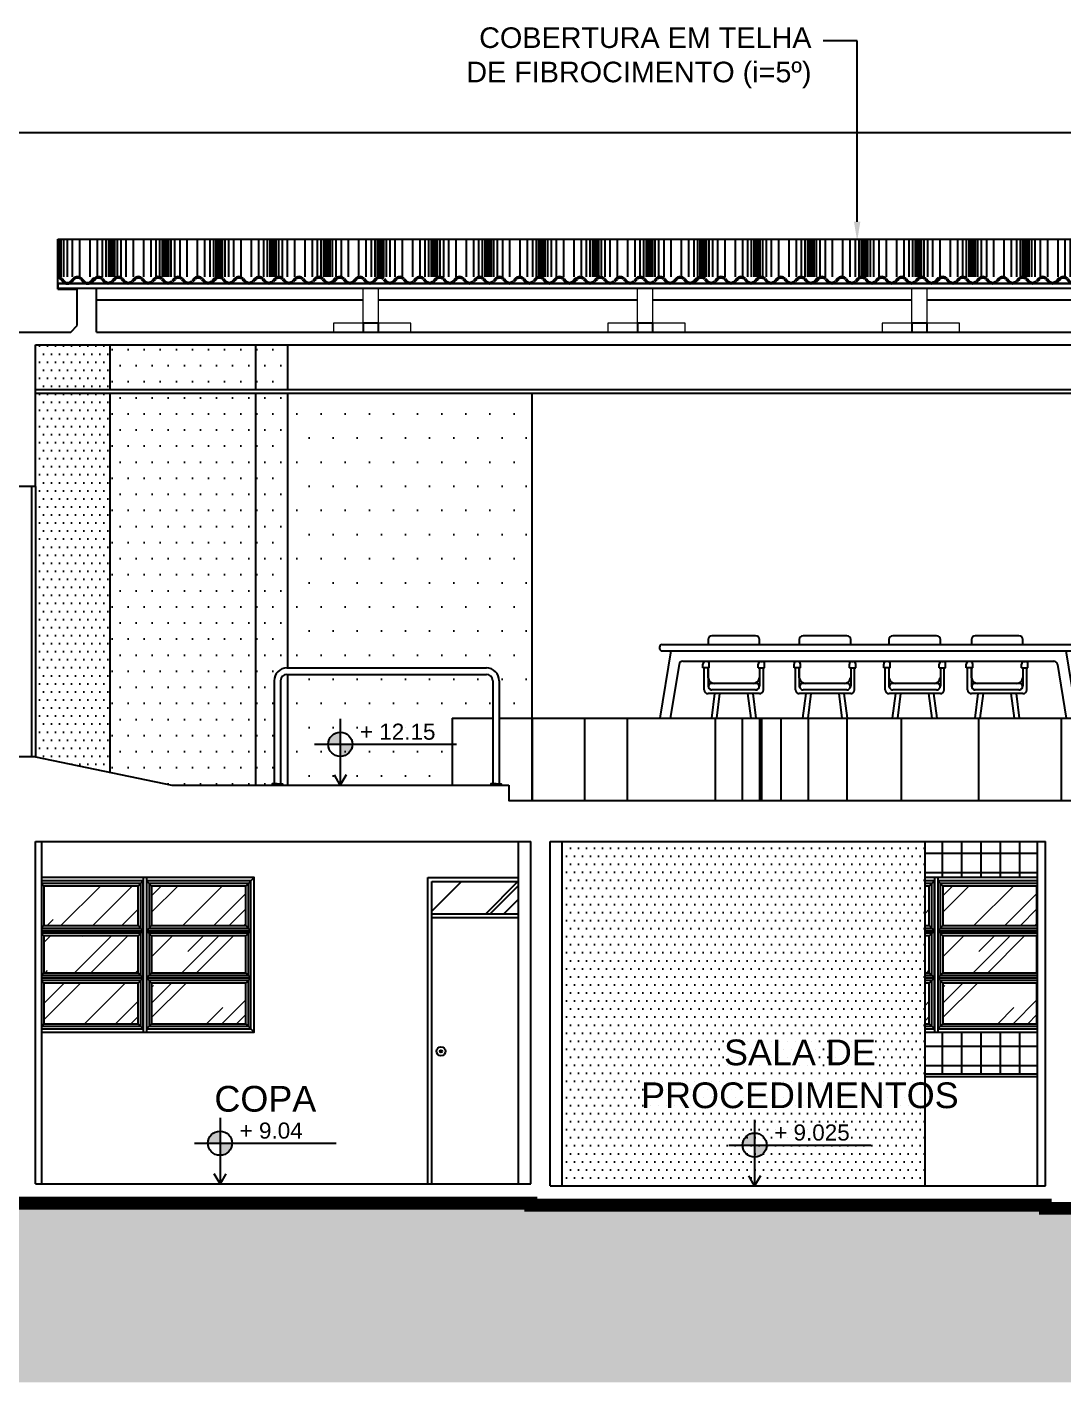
# Model space of a CAD drawing. Header units: metres. Extents: x 2440 to 5689, y 77 to 398.
# Drawn here: x 3437.5 to 3445.55, y 216.07 to 226.61 of the extents above; entities that cross this region are included whole.
import ezdxf
from ezdxf import colors
from ezdxf.entities.mleader import LeaderData, LeaderLine
from ezdxf.math import Vec2, Vec3

# ---------------------------------------------------------------- set-up
doc = ezdxf.new("R2010")
doc.units = ezdxf.units.M
doc.header["$LTSCALE"] = 7
doc.header["$MEASUREMENT"] = 0
for name, color, linetype in [('COTA DE NÍVEL', 7, 'Continuous'), ('HACHURA', 251, 'Continuous'), ('HACHURA PISOS', 250, 'Continuous'), ('PENA 0.1', 1, 'Continuous'), ('PENA 0.15', 7, 'Continuous'), ('PENA 01', 1, 'Continuous'), ('PENA 02', 2, 'Continuous'), ('PENA 03', 3, 'Continuous'), ('PENA 06', 6, 'Continuous'), ('TXT ESPECIFICAÇÕES', 7, 'Continuous')]:
    doc.layers.add(name, color=color, linetype=linetype)
for name, color, linetype, lineweight in [('ESQUADRIAS', 3, 'Continuous', 35), ('HACH', 251, 'Continuous', 5), ('piso', 1, 'Continuous', 13), ('texto', 3, 'Continuous', 25)]:
    doc.layers.add(name, color=color, linetype=linetype, lineweight=lineweight)
doc.styles.add('GRAF', font='GRAF.SHX')
doc.styles.add('Luana', font='arial.ttf')
doc.styles.get("Standard").update_dxf_attribs({"font": 'arial.ttf'})

# ---------------------------------------------------------------- blocks, each defined once
blk = doc.blocks.new('A$C40D1195D')
for p, q in [((-3.251, 0.75), (-0.047, 0.75)), ((-2.895, 0.788), (-2.895, 0.75)), ((-2.525, 0.818), (-2.865, 0.818)), ((-2.495, 0.75), (-2.495, 0.788)), ((-2.186, 0.788), (-2.186, 0.75)), ((-1.816, 0.818), (-2.156, 0.818)), ((-1.786, 0.75), (-1.786, 0.788)), ((-1.489, 0.788), (-1.489, 0.75)), ((-1.119, 0.818), (-1.459, 0.818)), ((-1.089, 0.75), (-1.089, 0.788)), ((-0.848, 0.788), (-0.848, 0.75)), ((-0.478, 0.818), (-0.818, 0.818)), ((-0.448, 0.75), (-0.448, 0.788)), ((-3.271, 0.73), (-3.271, 0.72)), ((-3.184, 0.7), (-3.27, 0.178)), ((-3.251, 0.7), (-0.047, 0.7)), ((-0.115, 0.7), (-0.029, 0.178)), ((-3.12, 0.595), (-3.189, 0.178)), ((-3.091, 0.62), (-0.208, 0.62)), ((-2.935, 0.568), (-2.935, 0.598)), ((-2.885, 0.568), (-2.935, 0.568)), ((-2.924, 0.398), (-2.924, 0.568)), ((-2.905, 0.618), (-2.915, 0.618)), ((-2.895, 0.62), (-2.895, 0.615)), ((-2.895, 0.568), (-2.895, 0.428)), ((-2.894, 0.492), (-2.894, 0.568)), ((-2.885, 0.568), (-2.885, 0.598)), ((-2.505, 0.568), (-2.505, 0.598)), ((-2.505, 0.568), (-2.455, 0.568)), ((-2.495, 0.615), (-2.495, 0.62)), ((-2.495, 0.568), (-2.495, 0.428)), ((-2.485, 0.618), (-2.475, 0.618)), ((-2.465, 0.398), (-2.465, 0.568)), ((-2.455, 0.568), (-2.455, 0.598)), ((-2.226, 0.568), (-2.226, 0.598)), ((-2.176, 0.568), (-2.226, 0.568)), ((-2.216, 0.398), (-2.216, 0.568)), ((-2.196, 0.618), (-2.206, 0.618)), ((-2.186, 0.62), (-2.186, 0.615)), ((-2.186, 0.568), (-2.186, 0.428)), ((-2.186, 0.492), (-2.186, 0.568)), ((-2.176, 0.568), (-2.176, 0.598)), ((-1.796, 0.568), (-1.796, 0.598)), ((-1.796, 0.568), (-1.746, 0.568)), ((-1.786, 0.615), (-1.786, 0.62)), ((-1.786, 0.568), (-1.786, 0.428)), ((-1.776, 0.618), (-1.766, 0.618)), ((-1.756, 0.398), (-1.756, 0.568)), ((-1.746, 0.568), (-1.746, 0.598)), ((-1.529, 0.568), (-1.529, 0.598)), ((-1.479, 0.568), (-1.529, 0.568)), ((-1.518, 0.398), (-1.518, 0.568)), ((-1.499, 0.618), (-1.509, 0.618)), ((-1.489, 0.62), (-1.489, 0.615)), ((-1.489, 0.568), (-1.489, 0.428)), ((-1.488, 0.492), (-1.488, 0.568)), ((-1.479, 0.568), (-1.479, 0.598)), ((-1.098, 0.568), (-1.098, 0.598)), ((-1.098, 0.568), (-1.048, 0.568)), ((-1.089, 0.615), (-1.089, 0.62)), ((-1.089, 0.568), (-1.089, 0.428)), ((-1.078, 0.618), (-1.068, 0.618)), ((-1.059, 0.398), (-1.059, 0.568)), ((-1.048, 0.568), (-1.048, 0.598)), ((-0.888, 0.568), (-0.888, 0.598)), ((-0.838, 0.568), (-0.888, 0.568)), ((-0.877, 0.398), (-0.877, 0.568)), ((-0.858, 0.618), (-0.868, 0.618)), ((-0.848, 0.62), (-0.848, 0.615)), ((-0.848, 0.568), (-0.848, 0.428)), ((-0.847, 0.492), (-0.847, 0.568)), ((-0.838, 0.568), (-0.838, 0.598)), ((-0.458, 0.568), (-0.458, 0.598)), ((-0.458, 0.568), (-0.408, 0.568)), ((-0.448, 0.615), (-0.448, 0.62)), ((-0.448, 0.568), (-0.448, 0.428)), ((-0.438, 0.618), (-0.428, 0.618)), ((-0.418, 0.398), (-0.418, 0.568)), ((-0.408, 0.568), (-0.408, 0.598)), ((-0.179, 0.595), (-0.11, 0.178)), ((-2.525, 0.448), (-2.865, 0.448)), ((-1.816, 0.448), (-2.156, 0.448)), ((-1.119, 0.448), (-1.459, 0.448)), ((-0.478, 0.448), (-0.818, 0.448)), ((-2.495, 0.368), (-2.894, 0.368)), ((-2.845, 0.368), (-2.869, 0.178)), ((-2.525, 0.398), (-2.865, 0.398)), ((-2.805, 0.368), (-2.829, 0.178)), ((-2.561, 0.178), (-2.585, 0.368)), ((-2.52, 0.178), (-2.545, 0.368)), ((-1.786, 0.368), (-2.186, 0.368)), ((-2.136, 0.368), (-2.161, 0.178)), ((-1.816, 0.398), (-2.156, 0.398)), ((-2.096, 0.368), (-2.12, 0.178)), ((-1.852, 0.178), (-1.876, 0.368)), ((-1.811, 0.178), (-1.836, 0.368)), ((-1.089, 0.368), (-1.488, 0.368)), ((-1.439, 0.368), (-1.463, 0.178)), ((-1.119, 0.398), (-1.459, 0.398)), ((-1.398, 0.368), (-1.423, 0.178)), ((-1.154, 0.178), (-1.179, 0.368)), ((-1.114, 0.178), (-1.139, 0.368)), ((-0.448, 0.368), (-0.847, 0.368)), ((-0.798, 0.368), (-0.822, 0.178)), ((-0.478, 0.398), (-0.818, 0.398)), ((-0.757, 0.368), (-0.782, 0.178)), ((-0.513, 0.178), (-0.538, 0.368)), ((-0.473, 0.178), (-0.498, 0.368))]:
    blk.add_line(p, q)
for centre, radius, start, end in [((-3.251, 0.73), 0.02, 90, 180), ((-2.865, 0.788), 0.03, 90, 180), ((-2.525, 0.788), 0.03, 0, 90), ((-2.156, 0.788), 0.03, 90, 180), ((-1.816, 0.788), 0.03, 0, 90), ((-1.459, 0.788), 0.03, 90, 180), ((-1.119, 0.788), 0.03, 0, 90), ((-0.818, 0.788), 0.03, 90, 180), ((-0.478, 0.788), 0.03, 0, 90), ((-0.047, 0.73), 0.02, 0, 90), ((-3.251, 0.72), 0.02, 180, 270), ((-0.047, 0.72), 0.02, 270, 0), ((-3.091, 0.59), 0.03, 90, 170.6764), ((-2.915, 0.598), 0.02, 90, 180), ((-2.905, 0.598), 0.02, 0, 90), ((-2.485, 0.598), 0.02, 90, 180), ((-2.475, 0.598), 0.02, 0, 90), ((-2.206, 0.598), 0.02, 90, 180), ((-2.196, 0.598), 0.02, 0, 90), ((-1.776, 0.598), 0.02, 90, 180), ((-1.766, 0.598), 0.02, 0, 90), ((-1.509, 0.598), 0.02, 90, 180), ((-1.499, 0.598), 0.02, 0, 90), ((-1.078, 0.598), 0.02, 90, 180), ((-1.068, 0.598), 0.02, 0, 90), ((-0.868, 0.598), 0.02, 90, 180), ((-0.858, 0.598), 0.02, 0, 90), ((-0.438, 0.598), 0.02, 90, 180), ((-0.428, 0.598), 0.02, 0, 90), ((-0.208, 0.59), 0.03, 9.3236, 90), ((-2.865, 0.428), 0.03, 180, 270), ((-2.845, 0.498), 0.05, 187.0382, 270), ((-2.867, 0.423), 0.0251, 84.5371, 275.4629), ((-2.545, 0.498), 0.05, 270, 352.9618), ((-2.522, 0.423), 0.0251, 264.5371, 95.4629), ((-2.525, 0.428), 0.03, 270, 0), ((-2.136, 0.498), 0.05, 187.0382, 270), ((-2.156, 0.428), 0.03, 180, 270), ((-2.158, 0.423), 0.0251, 84.5371, 275.4629), ((-1.836, 0.498), 0.05, 270, 352.9618), ((-1.814, 0.423), 0.0251, 264.5371, 95.4629), ((-1.816, 0.428), 0.03, 270, 0), ((-1.459, 0.428), 0.03, 180, 270), ((-1.439, 0.498), 0.05, 187.0382, 270), ((-1.461, 0.423), 0.0251, 84.5371, 275.4629), ((-1.139, 0.498), 0.05, 270, 352.9618), ((-1.116, 0.423), 0.0251, 264.5371, 95.4629), ((-1.119, 0.428), 0.03, 270, 0), ((-0.818, 0.428), 0.03, 180, 270), ((-0.798, 0.498), 0.05, 187.0382, 270), ((-0.82, 0.423), 0.0251, 84.5371, 275.4629), ((-0.498, 0.498), 0.05, 270, 352.9618), ((-0.475, 0.423), 0.0251, 264.5371, 95.4629), ((-0.478, 0.428), 0.03, 270, 0), ((-2.894, 0.398), 0.03, 180, 270), ((-2.495, 0.398), 0.03, 270, 0), ((-2.186, 0.398), 0.03, 180, 270), ((-1.786, 0.398), 0.03, 270, 0), ((-1.488, 0.398), 0.03, 180, 270), ((-1.089, 0.398), 0.03, 270, 0), ((-0.847, 0.398), 0.03, 180, 270), ((-0.448, 0.398), 0.03, 270, 0)]:
    blk.add_arc(centre, radius, start, end)
blk = doc.blocks.new('NIV02')
h = blk.add_hatch(color=256)
h.paths.add_polyline_path([(-43.09, -49.03, 0.414214), (-44.59, -50.53), (-43.09, -50.53)])
h.paths.add_polyline_path([(-43.09, -52.04, 0.414214), (-41.58, -50.53), (-43.09, -50.53)])
for p, q in [((-43.09, -47.38), (-43.09, -55.58)), ((-46.27, -50.53), (-28.68, -50.53))]:
    blk.add_line(p, q)
blk.add_lwpolyline([(-42.36, -54.32), (-43.09, -55.58), (-43.82, -54.32)])
blk.add_circle((-43.09, -50.53), 1.5)
at = {"style": 'GRAF'}
blk.add_attdef('ELEV', (-40.66, -49.96), '', height=1.26, dxfattribs=at)
blk = doc.blocks.new('F312X00')
for p, q in [((-40.5, 6.6), (-40.8, 7.1)), ((-38.2, 9.7), (-40, 7.7)), ((-37.7, 9.3), (-39.6, 7.3)), ((-31.3, 9.3), (-29.4, 7.3)), ((-30.8, 9.7), (-29, 7.7)), ((-20.5, 9.7), (-22.3, 7.7)), ((-20, 9.3), (-21.9, 7.3)), ((-13.6, 9.3), (-11.7, 7.3)), ((-13.1, 9.7), (-11.3, 7.7)), ((-2.8, 9.7), (-4.6, 7.7)), ((-2.3, 9.3), (-4.2, 7.3)), ((4.1, 9.3), (6, 7.3)), ((4.6, 9.7), (6.4, 7.7)), ((14.9, 9.7), (13.1, 7.7)), ((15.4, 9.3), (13.5, 7.3)), ((21.8, 9.3), (23.7, 7.3)), ((22.3, 9.7), (24.1, 7.7)), ((32.6, 9.7), (30.8, 7.7)), ((33.1, 9.3), (31.2, 7.3)), ((39.5, 9.3), (41.4, 7.3)), ((40, 9.7), (41.8, 7.7)), ((50.3, 9.7), (48.5, 7.7)), ((50.8, 9.3), (48.9, 7.3)), ((57.2, 9.3), (59.1, 7.3)), ((57.7, 9.7), (59.5, 7.7)), ((68, 9.7), (66.2, 7.7)), ((68.5, 9.3), (66.6, 7.3)), ((69.1, 10), (68.8, 10.4))]:
    blk.add_line(p, q)
for centre, radius, start, end in [((-43.4, 10.8), 4.5, 304.5181, 317.5524), ((-43.4, 10.8), 5.1, 304.5181, 317.5524), ((-34.5, 6.4), 5, 90, 137.5524), ((-34.5, 6.4), 4.4, 90, 137.5524), ((-34.5, 6.4), 5, 42.4476, 90), ((-34.5, 6.4), 4.4, 42.4476, 90), ((-25.7, 10.8), 5.1, 222.4476, 270), ((-25.7, 10.8), 4.5, 222.4476, 270), ((-25.7, 10.8), 4.5, 270, 317.5524), ((-25.7, 10.8), 5.1, 270, 317.5524), ((-16.8, 6.4), 5, 90, 137.5524), ((-16.8, 6.4), 4.4, 90, 137.5524), ((-16.8, 6.4), 5, 42.4476, 90), ((-16.8, 6.4), 4.4, 42.4476, 90), ((-8, 10.8), 5.1, 222.4476, 270), ((-8, 10.8), 4.5, 222.4476, 270), ((-8, 10.8), 4.5, 270, 317.5524), ((-8, 10.8), 5.1, 270, 317.5524), ((0.9, 6.4), 5, 90, 137.5524), ((0.9, 6.4), 4.4, 90, 137.5524), ((0.9, 6.4), 5, 42.4476, 90), ((0.9, 6.4), 4.4, 42.4476, 90), ((9.7, 10.8), 5.1, 222.4476, 270), ((9.7, 10.8), 4.5, 222.4476, 270), ((9.7, 10.8), 4.5, 270, 317.5524), ((9.7, 10.8), 5.1, 270, 317.5524), ((18.6, 6.4), 5, 90, 137.5524), ((18.6, 6.4), 4.4, 90, 137.5524), ((18.6, 6.4), 5, 42.4476, 90), ((18.6, 6.4), 4.4, 42.4476, 90), ((27.4, 10.8), 5.1, 222.4476, 270), ((27.4, 10.8), 4.5, 222.4476, 270), ((27.4, 10.8), 4.5, 270, 317.5524), ((27.4, 10.8), 5.1, 270, 317.5524), ((36.3, 6.4), 5, 90, 137.5524), ((36.3, 6.4), 4.4, 90, 137.5524), ((36.3, 6.4), 5, 42.4476, 90), ((36.3, 6.4), 4.4, 42.4476, 90), ((45.1, 10.8), 5.1, 222.4476, 270), ((45.1, 10.8), 4.5, 222.4476, 270), ((45.1, 10.8), 4.5, 270, 317.5524), ((45.1, 10.8), 5.1, 270, 317.5524), ((54, 6.4), 5, 90, 137.5524), ((54, 6.4), 4.4, 90, 137.5524), ((54, 6.4), 5, 42.4476, 90), ((54, 6.4), 4.4, 42.4476, 90), ((62.8, 10.8), 5.1, 222.4476, 270), ((62.8, 10.8), 4.5, 222.4476, 270), ((62.8, 10.8), 4.5, 270, 317.5524), ((62.8, 10.8), 5.1, 270, 317.5524), ((71.7, 6.4), 5, 125.4186, 137.5524), ((71.7, 6.4), 4.4, 125.4186, 137.5524)]:
    blk.add_arc(centre, radius, start, end)

msp = doc.modelspace()

# ---------------------------------------------------------------- hatches: boundary and pattern name
at = {"layer": 'HACH'}
h = msp.add_hatch(dxfattribs=at)
h.set_pattern_fill('AR-RROOF', color=256, scale=0.5, angle=45, style=0)
h.set_pattern_definition([(45, (3437.63235, 218.8918), (0.42426, 1.13137), [7.5, -1, 2.5, -0.5]), (45, (3437.9258, 219.5388), (-0.82378, 0.11667), [1.5, -0.165, 3, -0.375]), (45, (3437.5086, 219.3691), (1.6016, 2.07536), [4, -0.7, 2, -0.5])])
h.paths.add_polyline_path([(3438.365, 219.625), (3438.365, 219.932), (3437.632, 219.932), (3437.632, 219.625)])
h.paths.add_polyline_path([(3437.632, 219.545), (3437.632, 219.258), (3438.365, 219.258), (3438.365, 219.545)])
h.paths.add_polyline_path([(3438.47, 219.545), (3438.47, 219.258), (3439.202, 219.258), (3439.202, 219.545)])
h.paths.add_polyline_path([(3438.47, 219.932), (3438.47, 219.625), (3439.202, 219.625), (3439.202, 219.932)])
h.paths.add_polyline_path([(3438.365, 218.862), (3438.365, 219.178), (3437.632, 219.178), (3437.632, 218.862)])
h.paths.add_polyline_path([(3439.202, 218.862), (3439.202, 219.178), (3438.47, 219.178), (3438.47, 218.862)])
h = msp.add_hatch(dxfattribs=at)
h.set_pattern_fill('AR-RROOF', color=256, scale=0.5, angle=45, style=0)
h.set_pattern_definition([(45, (3443.78235, 218.8918), (0.42426, 1.13137), [7.5, -1, 2.5, -0.5]), (45, (3444.0758, 219.5388), (-0.82378, 0.11667), [1.5, -0.165, 3, -0.375]), (45, (3443.6586, 219.3691), (1.6016, 2.07536), [4, -0.7, 2, -0.5])])
h.paths.add_polyline_path([(3444.62, 219.545), (3444.62, 219.258), (3445.352, 219.258), (3445.352, 219.545)])
h.paths.add_polyline_path([(3444.62, 219.932), (3444.62, 219.625), (3445.352, 219.625), (3445.352, 219.932)])
h.paths.add_polyline_path([(3445.352, 218.862), (3445.352, 219.178), (3444.62, 219.178), (3444.62, 218.862)])
h.paths.add_polyline_path([(3444.482, 219.932), (3444.482, 219.625), (3444.515, 219.625), (3444.515, 219.932)])
h.paths.add_polyline_path([(3444.482, 219.545), (3444.482, 219.258), (3444.515, 219.258), (3444.515, 219.545)])
h.paths.add_polyline_path([(3444.482, 219.178), (3444.482, 218.862), (3444.515, 218.862), (3444.515, 219.178)])
at = {"layer": 'HACHURA'}
h = msp.add_hatch(dxfattribs=at)
h.set_pattern_fill('_USER,_O', color=256, scale=0.15, double=1, pattern_type=0)
h.set_pattern_definition([(0, (3405.61735, 220.93679), (0, 0.15), []), (90, (3405.61735, 220.93679), (-0.15, 9e-18), [])])
h.paths.add_polyline_path([(3445.357, 220.277), (3444.482, 220.277), (3444.482, 219.997), (3445.357, 219.997)])
h.paths.add_polyline_path([(3444.482, 218.797), (3444.482, 218.472), (3445.357, 218.472), (3445.357, 218.797)])
h.paths.add_polyline_path([(3449.627, 217.602), (3451.185, 217.602), (3451.185, 217.824, -0.414214), (3451.091, 217.918, -1), (3451.28, 217.918, -0.414214), (3451.185, 217.824), (3451.185, 217.602), (3453.267, 217.602), (3453.267, 220.277), (3449.627, 220.277)])
h.paths.add_polyline_path([(3452.133, 218.402), (3452.659, 218.402, -0.393797), (3452.664, 218.398), (3452.671, 218.295, -0.311543), (3452.668, 218.29, -0.082692), (3452.479, 218.237), (3452.479, 217.602), (3452.314, 217.602), (3452.314, 218.237, -0.082697), (3452.124, 218.29, -0.307693), (3452.121, 218.295), (3452.128, 218.397, -0.393797)], flags=16)
h.paths.add_polyline_path([(3452.296, 218.189, -1), (3452.296, 218.174, -1)], flags=16)
h.paths.add_polyline_path([(3452.396, 218.122, -1), (3452.396, 218.082, -1)], flags=0)
h.paths.add_polyline_path([(3451.085, 218.036), (3451.977, 218.036), (3451.977, 218.448), (3451.085, 218.448)], flags=24)
h = msp.add_hatch(dxfattribs=at)
h.set_pattern_fill('AR-RROOF,_O', color=256, scale=0.5, angle=45)
h.set_pattern_definition([(45, (2323.6154, -249.3173), (0.42426407, 1.13137085), [7.5, -1, 2.5, -0.5]), (45, (2323.9089, -248.6703), (-0.8237794, 0.11667262), [1.5, -0.165, 3, -0.375]), (45, (2323.49167, -248.84003), (1.60159686, 2.0753584), [4, -0.7, 2, -0.5])])
h.paths.add_polyline_path([(3441.322, 219.967), (3440.647, 219.967), (3440.647, 219.717), (3441.322, 219.717)])
at = {"layer": 'HACHURA PISOS'}
h = msp.add_hatch(dxfattribs=at)
h.set_pattern_fill('DOTS,_O', color=256, scale=3)
h.set_pattern_definition([(0, (3441.66235, 217.6018), (0.09375, 0.1875), [0, -0.1875])])
h.paths.add_polyline_path([(3441.427, 223.762), (3439.53, 223.762), (3439.53, 221.627), (3441.072, 221.627, -0.414214), (3441.172, 221.527), (3441.172, 221.237), (3441.427, 221.237)])
h.paths.add_polyline_path([(3440.807, 221.237), (3441.122, 221.237), (3441.122, 221.527, 0.414214), (3441.072, 221.577), (3439.53, 221.577), (3439.53, 220.717), (3440.807, 220.717)])
h = msp.add_hatch(dxfattribs=at)
h.set_pattern_fill('HACH22,_O', color=256, scale=0.15, pattern_type=2)
h.set_pattern_definition([(90, (3443.346, 220.597), (-27.252, 2e-15), []), (90, (3443.558, 220.597), (-27.252, 2e-15), []), (90, (3443.858, 220.597), (-27.252, 2e-15), []), (90, (3444.282, 220.597), (-27.252, 2e-15), []), (90, (3444.882, 220.597), (-27.252, 2e-15), []), (90, (3445.731, 220.597), (-27.252, 2e-15), []), (90, (3446.931, 220.597), (-27.252, 2e-15), []), (90, (3448.628, 220.597), (-27.252, 2e-15), []), (90, (3451.028, 220.597), (-27.252, 2e-15), []), (90, (3454.422, 220.597), (-27.252, 2e-15), []), (90, (3459.222, 220.597), (-27.252, 2e-15), []), (90, (3462.617, 220.597), (-27.252, 2e-15), []), (90, (3465.017, 220.597), (-27.252, 2e-15), []), (90, (3466.713, 220.597), (-27.252, 2e-15), []), (90, (3467.913, 220.597), (-27.252, 2e-15), []), (90, (3468.762, 220.597), (-27.252, 2e-15), []), (90, (3469.362, 220.597), (-27.252, 2e-15), []), (90, (3469.787, 220.597), (-27.252, 2e-15), []), (90, (3470.087, 220.597), (-27.252, 2e-15), []), (90, (3470.298, 220.597), (-27.252, 2e-15), []), (90, (3470.448, 220.597), (-27.252, 2e-15), [])])
h.paths.add_polyline_path([(3444.961, 221.237), (3442.618, 221.237), (3442.618, 220.597), (3444.961, 220.597)])
at = {"layer": 'PENA 01', "ltscale": 1.5}
h = msp.add_hatch(dxfattribs=at)
h.set_pattern_fill('HACH23,_O', color=256, scale=0.01, pattern_type=2)
h.set_pattern_definition([(90, (3437.75235, 224.66467), (-0.418, 3e-17), []), (90, (3437.76645, 224.66467), (-0.418, 3e-17), []), (90, (3437.78645, 224.66467), (-0.418, 3e-17), []), (90, (3437.81475, 224.66467), (-0.418, 3e-17), []), (90, (3437.85475, 224.66467), (-0.418, 3e-17), []), (90, (3437.91135, 224.66467), (-0.418, 3e-17), []), (90, (3437.99135, 224.66467), (-0.418, 3e-17), []), (90, (3438.04795, 224.66467), (-0.418, 3e-17), []), (90, (3438.08795, 224.66467), (-0.418, 3e-17), []), (90, (3438.11625, 224.66467), (-0.418, 3e-17), []), (90, (3438.13625, 224.66467), (-0.418, 3e-17), []), (90, (3438.15035, 224.66467), (-0.418, 3e-17), []), (90, (3438.16035, 224.66467), (-0.418, 3e-17), [])])
h.paths.add_polyline_path([(3453.267, 224.959), (3437.742, 224.959), (3437.742, 224.665), (3453.267, 224.665)])
at = {"layer": 'PENA 01'}
h = msp.add_hatch(dxfattribs=at)
h.set_pattern_fill('DOTS,_O', color=256)
h.set_pattern_definition([(0, (3437.567084, 220.81644), (0.03125, 0.0625), [0, -0.0625])])
h.paths.add_polyline_path([(3438.147, 223.762), (3437.567, 223.762), (3437.567, 223.037), (3437.567, 223.037), (3437.567, 220.937), (3438.147, 220.816)])
h.paths.add_polyline_path([(3438.147, 224.137), (3437.567, 224.137), (3437.567, 223.792), (3438.147, 223.792)])
h = msp.add_hatch(dxfattribs=at)
h.set_pattern_fill('DOTS,_O', color=256, scale=2)
h.set_pattern_definition([(0, (3441.66235, 217.60179), (0.0625, 0.125), [0, -0.125])])
h.paths.add_polyline_path([(3439.28, 223.762), (3438.147, 223.762), (3438.147, 220.816), (3438.627, 220.717), (3439.28, 220.717)])
h.paths.add_polyline_path([(3439.53, 223.762), (3439.28, 223.762), (3439.28, 220.717), (3439.408, 220.717), (3439.408, 220.726), (3439.422, 220.726), (3439.422, 221.527, -0.414214), (3439.522, 221.627), (3439.53, 221.627)])
h.paths.add_polyline_path([(3439.53, 224.137), (3439.28, 224.137), (3439.28, 223.792), (3439.53, 223.792)])
h.paths.add_polyline_path([(3439.28, 224.137), (3438.147, 224.137), (3438.147, 223.792), (3439.28, 223.792)])
h = msp.add_hatch(dxfattribs=at)
h.set_pattern_fill('DOTS,_O', color=256)
h.set_pattern_definition([(0, (3441.66235, 217.60179), (0.03125, 0.0625), [0, -0.0625])])
h.paths.add_polyline_path([(3444.482, 220.277), (3441.662, 220.277), (3441.662, 217.602), (3444.482, 217.602)])
h = msp.add_hatch(dxfattribs=at)
h.set_pattern_fill('EARTH', color=256, scale=0.75, angle=45, style=0, double=1)
h.set_pattern_definition([(45, (9241.49168, 518.74429), (3e-17, 0.265165043), [0.1875, -0.1875]), (45, (9241.44196, 518.794), (3e-17, 0.265165043), [0.1875, -0.1875]), (45, (9241.39224, 518.84372), (3e-17, 0.265165043), [0.1875, -0.1875]), (135, (9241.39224, 518.87687), (-0.265165043, 6e-17), [0.1875, -0.1875]), (135, (9241.44196, 518.92659), (-0.265165043, 6e-17), [0.1875, -0.1875]), (135, (9241.49168, 518.9763), (-0.265165043, 6e-17), [0.1875, -0.1875])])
h.paths.add_polyline_path([(3457.17, 217.288, 0.135726), (3457.118, 217.302), (3456.665, 217.302), (3456.665, 216.071), (3461.057, 216.071), (3461.057, 216.557), (3458.78, 216.557, -0.110351), (3458.673, 216.581)])
h.paths.add_polyline_path([(3456.487, 217.302), (3453.367, 217.302), (3453.367, 217.452), (3449.567, 217.452), (3449.567, 217.427), (3445.417, 217.427), (3445.417, 217.452), (3441.417, 217.452), (3434.593, 217.467), (3434.593, 217.447), (3425.521, 217.447), (3425.521, 217.427), (3405.067, 217.427), (3405.067, 217.227), (3404.207, 217.227), (3404.207, 216.076), (3456.487, 216.076)])

# ---------------------------------------------------------------- linework, layer by layer
at = {"layer": 'ESQUADRIAS'}
for p, q in [((3437.767, 224.647), (3437.783, 224.629)), ((3437.771, 224.65), (3437.787, 224.633)), ((3437.862, 224.65), (3437.846, 224.633)), ((3437.866, 224.647), (3437.849, 224.629)), ((3437.923, 224.647), (3437.939, 224.629)), ((3437.926, 224.65), (3437.943, 224.633)), ((3438.017, 224.65), (3438.001, 224.633)), ((3438.021, 224.647), (3438.005, 224.629)), ((3438.027, 224.652), (3438.024, 224.657))]:
    msp.add_line(p, q, dxfattribs=at)
for centre, radius, start, end in [((3437.739, 224.621), 0.0439, 42.4476, 85.3635), ((3437.739, 224.621), 0.0386, 42.4476, 84.7296), ((3437.816, 224.659), 0.0395, 222.4476, 270), ((3437.816, 224.659), 0.0395, 270, 317.5524), ((3437.894, 224.621), 0.0439, 90, 137.5524), ((3437.894, 224.621), 0.0386, 90, 137.5524), ((3437.894, 224.621), 0.0439, 42.4476, 90), ((3437.894, 224.621), 0.0386, 42.4476, 90), ((3437.972, 224.659), 0.0395, 222.4476, 270), ((3437.972, 224.659), 0.0395, 270, 317.5524), ((3438.049, 224.621), 0.0439, 125.4186, 137.5524), ((3438.049, 224.621), 0.0386, 125.4186, 137.5524), ((3437.816, 224.659), 0.0447, 222.4476, 270), ((3437.816, 224.659), 0.0447, 270, 317.5524), ((3437.972, 224.659), 0.0447, 222.4476, 270), ((3437.972, 224.659), 0.0447, 270, 317.5524)]:
    msp.add_arc(centre, radius, start, end, dxfattribs=at)
at = {"layer": 'HACHURA PISOS'}
for p, q in [((3441.427, 221.237), (3441.427, 220.597)), ((3441.836, 221.237), (3441.836, 220.597)), ((3442.167, 221.237), (3442.167, 220.597)), ((3443.196, 221.237), (3443.196, 220.597))]:
    msp.add_line(p, q, dxfattribs=at)
at = {"layer": 'PENA 0.1', "ltscale": 1.5}
for p, q in [((3405.067, 225.787), (3454.067, 225.787)), ((3437.742, 224.571), (3437.742, 224.615)), ((3437.742, 224.571), (3437.892, 224.571)), ((3438.042, 224.487), (3440.114, 224.487)), ((3440.234, 224.487), (3442.247, 224.487)), ((3442.367, 224.487), (3444.379, 224.487)), ((3444.499, 224.487), (3446.511, 224.487))]:
    msp.add_line(p, q, dxfattribs=at)
at = {"layer": 'PENA 0.15', "ltscale": 1.5}
for p, q in [((3437.742, 224.959), (3453.267, 224.959)), ((3437.742, 224.615), (3437.742, 224.959))]:
    msp.add_line(p, q, dxfattribs=at)
at = {"layer": 'PENA 0.15'}
for p, q in [((3439.28, 223.792), (3439.28, 224.137)), ((3439.28, 220.717), (3439.28, 223.762)), ((3440.807, 221.237), (3440.807, 220.717)), ((3440.807, 221.237), (3441.122, 221.237)), ((3441.172, 221.237), (3450.207, 221.237)), ((3437.617, 217.617), (3437.617, 220.277)), ((3441.322, 217.617), (3441.322, 220.277)), ((3441.662, 217.602), (3441.662, 220.277)), ((3444.482, 217.602), (3444.482, 220.277)), ((3445.357, 217.602), (3445.357, 220.277))]:
    msp.add_line(p, q, dxfattribs=at)
at = {"layer": 'PENA 01', "ltscale": 1.5}
msp.add_line((3437.742, 224.615), (3437.742, 224.659), dxfattribs=at)
at = {"layer": 'PENA 01'}
for p, q in [((3439.53, 223.792), (3439.53, 224.137)), ((3439.53, 221.627), (3439.53, 223.762)), ((3441.427, 220.597), (3441.427, 223.762)), ((3439.53, 220.717), (3439.53, 221.577)), ((3445.539, 221.237), (3445.539, 220.597)), ((3438.405, 219.997), (3438.405, 218.797)), ((3438.43, 219.997), (3438.43, 218.797)), ((3444.555, 219.997), (3444.555, 218.797)), ((3444.58, 219.997), (3444.58, 218.797))]:
    msp.add_line(p, q, dxfattribs=at)
at = {"layer": 'PENA 01', "color": 1}
for p, q in [((3440.617, 217.617), (3440.617, 219.997)), ((3440.617, 219.997), (3441.322, 219.997)), ((3438.43, 219.972), (3438.43, 218.822)), ((3440.647, 219.967), (3441.322, 219.967)), ((3440.647, 217.617), (3440.647, 219.967)), ((3444.58, 219.972), (3444.58, 218.822)), ((3440.647, 219.717), (3441.322, 219.717)), ((3440.647, 219.687), (3441.322, 219.687))]:
    msp.add_line(p, q, dxfattribs=at)
for points in [[(3437.617, 218.797), (3439.267, 218.797), (3439.267, 219.997), (3437.617, 219.997)], [(3439.202, 219.932), (3439.267, 219.997)], [(3445.357, 219.997), (3444.482, 219.997)], [(3438.405, 219.972), (3437.617, 219.972)], [(3437.617, 218.822), (3438.405, 218.822), (3438.405, 219.972), (3437.617, 219.972)], [(3437.617, 219.585), (3438.405, 219.585), (3438.405, 219.972), (3437.617, 219.972)], [(3437.617, 219.605), (3438.385, 219.605), (3438.385, 219.952), (3437.617, 219.952)], [(3437.617, 219.947), (3437.632, 219.932)], [(3438.365, 219.932), (3438.405, 219.972)], [(3438.43, 218.822), (3439.242, 218.822), (3439.242, 219.972), (3438.43, 219.972)], [(3438.43, 219.972), (3438.47, 219.932)], [(3444.555, 219.972), (3444.482, 219.972)], [(3444.482, 218.822), (3444.555, 218.822), (3444.555, 219.972), (3444.482, 219.972)], [(3444.482, 219.585), (3444.555, 219.585), (3444.555, 219.972), (3444.482, 219.972)], [(3444.482, 219.605), (3444.535, 219.605), (3444.535, 219.952), (3444.482, 219.952)], [(3444.482, 219.625), (3444.515, 219.625), (3444.515, 219.932), (3444.482, 219.932)], [(3444.515, 219.932), (3444.555, 219.972)], [(3445.357, 219.972), (3444.58, 219.972), (3444.58, 219.585), (3445.357, 219.585)], [(3444.58, 219.972), (3444.62, 219.932)], [(3445.357, 219.972), (3444.58, 219.972)], [(3445.357, 219.952), (3444.6, 219.952), (3444.6, 219.605), (3445.357, 219.605)], [(3445.352, 219.932), (3445.357, 219.937)], [(3437.632, 219.625), (3437.617, 219.61)], [(3437.617, 219.218), (3438.405, 219.218), (3438.405, 219.585), (3437.617, 219.585)], [(3438.365, 219.625), (3438.405, 219.585)], [(3438.365, 219.545), (3438.405, 219.585)], [(3438.47, 219.625), (3438.43, 219.585)], [(3438.43, 219.585), (3438.47, 219.545)], [(3439.202, 219.625), (3439.242, 219.585)], [(3439.202, 219.545), (3439.242, 219.585)], [(3444.482, 219.218), (3444.555, 219.218), (3444.555, 219.585), (3444.482, 219.585)], [(3444.515, 219.625), (3444.555, 219.585)], [(3444.515, 219.545), (3444.555, 219.585)], [(3444.62, 219.625), (3444.58, 219.585)], [(3445.357, 219.585), (3444.58, 219.585), (3444.58, 219.218), (3445.357, 219.218)], [(3444.58, 219.585), (3444.62, 219.545)], [(3445.352, 219.625), (3445.357, 219.62)], [(3437.617, 219.238), (3438.385, 219.238), (3438.385, 219.565), (3437.617, 219.565)], [(3437.617, 219.56), (3437.632, 219.545)], [(3444.482, 219.238), (3444.535, 219.238), (3444.535, 219.565), (3444.482, 219.565)], [(3444.482, 219.258), (3444.515, 219.258), (3444.515, 219.545), (3444.482, 219.545)], [(3445.357, 219.565), (3444.6, 219.565), (3444.6, 219.238), (3445.357, 219.238)], [(3445.352, 219.545), (3445.357, 219.55)], [(3437.632, 219.258), (3437.617, 219.243)], [(3438.365, 219.258), (3438.405, 219.218)], [(3438.47, 219.258), (3438.43, 219.218)], [(3439.202, 219.258), (3439.242, 219.218)], [(3444.515, 219.258), (3444.555, 219.218)], [(3444.62, 219.258), (3444.58, 219.218)], [(3445.352, 219.258), (3445.357, 219.253)], [(3437.617, 218.822), (3438.405, 218.822), (3438.405, 219.218), (3437.617, 219.218)], [(3437.617, 218.842), (3438.385, 218.842), (3438.385, 219.198), (3437.617, 219.198)], [(3437.617, 219.193), (3437.632, 219.178)], [(3438.365, 219.178), (3438.405, 219.218)], [(3438.43, 219.218), (3438.47, 219.178)], [(3439.202, 219.178), (3439.242, 219.218)], [(3444.482, 218.822), (3444.555, 218.822), (3444.555, 219.218), (3444.482, 219.218)], [(3444.482, 218.842), (3444.535, 218.842), (3444.535, 219.198), (3444.482, 219.198)], [(3444.482, 218.862), (3444.515, 218.862), (3444.515, 219.178), (3444.482, 219.178)], [(3444.515, 219.178), (3444.555, 219.218)], [(3445.357, 219.218), (3444.58, 219.218), (3444.58, 218.822), (3445.357, 218.822)], [(3444.58, 219.218), (3444.62, 219.178)], [(3445.357, 219.198), (3444.6, 219.198), (3444.6, 218.842), (3445.357, 218.842)], [(3445.352, 219.178), (3445.357, 219.183)], [(3437.632, 218.862), (3437.617, 218.847)], [(3438.365, 218.862), (3438.405, 218.822)], [(3438.47, 218.862), (3438.43, 218.822)], [(3439.202, 218.862), (3439.267, 218.797)], [(3444.515, 218.862), (3444.555, 218.822)], [(3444.62, 218.862), (3444.58, 218.822)], [(3445.352, 218.862), (3445.357, 218.857)], [(3437.617, 218.822), (3438.405, 218.822)], [(3444.482, 218.822), (3444.555, 218.822)], [(3444.482, 218.797), (3445.357, 218.797)], [(3444.58, 218.822), (3445.357, 218.822)]]:
    msp.add_lwpolyline(points, dxfattribs=at)
for points in [[(3437.632, 219.625), (3438.365, 219.625), (3438.365, 219.932), (3437.632, 219.932)], [(3438.43, 219.585), (3439.242, 219.585), (3439.242, 219.972), (3438.43, 219.972)], [(3438.45, 219.605), (3439.222, 219.605), (3439.222, 219.952), (3438.45, 219.952)], [(3438.47, 219.625), (3439.202, 219.625), (3439.202, 219.932), (3438.47, 219.932)], [(3444.62, 219.625), (3445.352, 219.625), (3445.352, 219.932), (3444.62, 219.932)], [(3438.43, 219.218), (3439.242, 219.218), (3439.242, 219.585), (3438.43, 219.585)], [(3437.632, 219.258), (3438.365, 219.258), (3438.365, 219.545), (3437.632, 219.545)], [(3438.45, 219.238), (3439.222, 219.238), (3439.222, 219.565), (3438.45, 219.565)], [(3438.47, 219.258), (3439.202, 219.258), (3439.202, 219.545), (3438.47, 219.545)], [(3444.62, 219.258), (3445.352, 219.258), (3445.352, 219.545), (3444.62, 219.545)], [(3437.632, 218.862), (3438.365, 218.862), (3438.365, 219.178), (3437.632, 219.178)], [(3438.43, 218.822), (3439.242, 218.822), (3439.242, 219.218), (3438.43, 219.218)], [(3438.45, 218.842), (3439.222, 218.842), (3439.222, 219.198), (3438.45, 219.198)], [(3438.47, 218.862), (3439.202, 218.862), (3439.202, 219.178), (3438.47, 219.178)], [(3444.62, 218.862), (3445.352, 218.862), (3445.352, 219.178), (3444.62, 219.178)]]:
    msp.add_lwpolyline(points, close=True, dxfattribs=at)
at = {"layer": 'PENA 01'}
for points in [[(3444.482, 218.472), (3445.357, 218.472)], [(3444.482, 218.452), (3445.357, 218.452)]]:
    msp.add_lwpolyline(points, dxfattribs=at)
at = {"layer": 'PENA 01', "color": 1}
for radius in [0.0346, 0.00868]:
    msp.add_circle((3440.719, 218.648), radius, dxfattribs=at)
at = {"layer": 'PENA 02'}
for p, q in [((3437.742, 224.615), (3453.267, 224.615)), ((3437.742, 224.615), (3453.267, 224.615)), ((3438.147, 223.792), (3438.147, 224.137)), ((3438.147, 220.816), (3438.147, 223.762)), ((3439.522, 221.627), (3441.072, 221.627)), ((3439.522, 221.577), (3441.072, 221.577)), ((3439.422, 221.527), (3439.422, 220.726)), ((3439.472, 221.527), (3439.472, 220.726)), ((3441.122, 221.527), (3441.122, 220.726)), ((3441.172, 221.527), (3441.172, 220.726))]:
    msp.add_line(p, q, dxfattribs=at)
for points in [[(3437.742, 224.577), (3453.267, 224.577), (3453.267, 224.615), (3437.742, 224.615)], [(3440.234, 224.307), (3440.114, 224.307), (3440.114, 224.237), (3440.234, 224.237)], [(3442.367, 224.307), (3442.247, 224.307), (3442.247, 224.237), (3442.367, 224.237)], [(3444.499, 224.307), (3444.379, 224.307), (3444.379, 224.237), (3444.499, 224.237)]]:
    msp.add_lwpolyline(points, close=True, dxfattribs=at)
msp.add_lwpolyline([(3437.742, 224.615), (3437.742, 224.615)], dxfattribs=at)
at = {"layer": 'PENA 02', "ltscale": 1.5}
for points in [[(3439.447, 220.726), (3439.408, 220.726), (3439.408, 220.717), (3439.447, 220.717)], [(3439.447, 220.726), (3439.487, 220.726), (3439.487, 220.717), (3439.447, 220.717)], [(3441.147, 220.726), (3441.108, 220.726), (3441.108, 220.717), (3441.147, 220.717)], [(3441.147, 220.726), (3441.187, 220.726), (3441.187, 220.717), (3441.147, 220.717)]]:
    msp.add_lwpolyline(points, dxfattribs=at)
at = {"layer": 'PENA 02', "const_width": 0.1}
msp.add_lwpolyline([(3456.487, 217.302), (3453.367, 217.302), (3453.367, 217.452), (3449.567, 217.452), (3449.567, 217.427), (3445.417, 217.427), (3445.417, 217.452), (3441.417, 217.452), (3441.417, 217.467), (3434.593, 217.467), (3434.593, 217.447), (3425.521, 217.447), (3425.521, 217.427), (3405.067, 217.427), (3405.067, 217.227), (3404.207, 217.227)], dxfattribs=at)
at = {"layer": 'PENA 02'}
for centre, radius, start, end in [((3439.522, 221.527), 0.1, 90, 180), ((3439.522, 221.527), 0.05, 90, 180), ((3441.072, 221.527), 0.1, 360, 90), ((3441.072, 221.527), 0.05, 360, 90)]:
    msp.add_arc(centre, radius, start, end, dxfattribs=at)
at = {"layer": 'PENA 03'}
for p, q in [((3437.567, 223.792), (3453.151, 223.792)), ((3437.567, 223.762), (3453.151, 223.762)), ((3437.537, 223.037), (3437.537, 220.937)), ((3437.567, 223.037), (3437.567, 220.937))]:
    msp.add_line(p, q, dxfattribs=at)
at = {"layer": 'PENA 06'}
for p, q in [((3437.892, 224.287), (3437.892, 224.577)), ((3437.892, 224.577), (3438.042, 224.577)), ((3438.042, 224.237), (3438.042, 224.577)), ((3437.142, 224.237), (3437.842, 224.237)), ((3437.842, 224.237), (3437.892, 224.287)), ((3438.042, 224.237), (3452.967, 224.237)), ((3437.567, 223.037), (3437.567, 224.137)), ((3437.567, 224.137), (3453.367, 224.137)), ((3437.567, 223.037), (3437.417, 223.037)), ((3437.567, 220.937), (3405.617, 220.937)), ((3437.567, 217.617), (3437.567, 220.277)), ((3437.567, 220.277), (3441.417, 220.277)), ((3441.417, 217.617), (3441.417, 220.277)), ((3441.567, 217.602), (3441.567, 220.277)), ((3441.567, 220.277), (3445.417, 220.277)), ((3445.417, 217.602), (3445.417, 220.277))]:
    msp.add_line(p, q, dxfattribs=at)
for points in [[(3441.247, 220.717), (3441.247, 220.597), (3453.367, 220.597), (3453.367, 222.037)], [(3437.567, 220.937), (3438.627, 220.717)], [(3438.627, 220.717), (3441.247, 220.717)]]:
    msp.add_lwpolyline(points, dxfattribs=at)
at = {"layer": 'PENA 06', "ltscale": 1.5}
for points in [[(3437.567, 217.617), (3441.417, 217.617)], [(3441.567, 217.602), (3445.417, 217.602)]]:
    msp.add_lwpolyline(points, dxfattribs=at)
at = {"layer": 'piso'}
for p, q in [((3440.114, 224.307), (3440.114, 224.577)), ((3440.234, 224.307), (3440.234, 224.577)), ((3442.247, 224.307), (3442.247, 224.577)), ((3442.367, 224.307), (3442.367, 224.577)), ((3444.379, 224.307), (3444.379, 224.577)), ((3444.499, 224.307), (3444.499, 224.577))]:
    msp.add_line(p, q, dxfattribs=at)
for points in [[(3440.485, 224.307), (3439.885, 224.307), (3439.885, 224.237), (3440.485, 224.237)], [(3442.617, 224.307), (3442.017, 224.307), (3442.017, 224.237), (3442.617, 224.237)], [(3444.749, 224.307), (3444.149, 224.307), (3444.149, 224.237), (3444.749, 224.237)]]:
    msp.add_lwpolyline(points, close=True, dxfattribs=at)

# ---------------------------------------------------------------- block references
at = {"layer": 'COTA DE NÍVEL', "ltscale": 0.05}
ref = msp.add_blockref('NIV02', (3442.637, 224.2), dxfattribs=dict(at, xscale=0.06266711229946524, yscale=0.06266711229946524, zscale=0.06266711229946524))
ref.add_attrib('ELEV', '+ 12.15', (3440.089, 221.069), dxfattribs={"layer": '0', "height": 0.125, "style": 'Luana'})
ref = msp.add_blockref('NIV02', (3441.702, 221.1), dxfattribs=dict(at, xscale=0.06266711229946524, yscale=0.06266711229946524, zscale=0.06266711229946524))
ref.add_attrib('ELEV', '+ 9.04', (3439.154, 217.969), dxfattribs={"layer": '0', "height": 0.125, "style": 'Luana'})
ref = msp.add_blockref('NIV02', (3445.857, 221.085), dxfattribs=dict(at, xscale=0.06266711229946524, yscale=0.06266711229946524, zscale=0.06266711229946524))
ref.add_attrib('ELEV', '+ 9.025', (3443.309, 217.954), dxfattribs={"layer": '0', "height": 0.125, "style": 'Luana'})
at = {"layer": 'ESQUADRIAS', "xscale": 0.0087719298245589, "yscale": 0.0087719298245589, "zscale": 0.0087719298245589}
for p in [(3438.359, 224.565), (3439.297, 224.565), (3440.236, 224.565), (3441.167, 224.565), (3442.105, 224.565), (3443.044, 224.565), (3443.982, 224.565), (3444.922, 224.565), (3445.86, 224.565)]:
    msp.add_blockref('F312X00', p, dxfattribs=at)
at = {"layer": 'HACHURA PISOS'}
msp.add_blockref('A$C40D1195D', (3445.69, 221.059), dxfattribs=at)

# ---------------------------------------------------------------- texts
at = {"layer": 'texto', "color": 2, "ltscale": 0.05, "char_height": 0.2, "width": 1.934, "attachment_point": 5, "style": 'Luana'}
for s, insert in [('SALA DE\\PPROCEDIMENTOS', (3443.509, 218.471)), ('COPA', (3439.354, 218.277))]:
    msp.add_mtext(s, dxfattribs=dict(at, insert=insert))

# ---------------------------------------------------------------- leaders
at = {"layer": 'TXT ESPECIFICAÇÕES', "ltscale": 0.05}
ml = msp.add_multileader_mtext('Standard', dxfattribs=at)
ml.set_content('COBERTURA EM TELHA\\PDE FIBROCIMENTO (i=5º)', color=256)
ml.set_leader_properties()
ml.build(insert=Vec2(0, 0))
ml.multileader.update_dxf_attribs({"dogleg_length": 0.36, "arrow_head_size": 0.15})
ctx = ml.context
ctx.base_point, ctx.char_height, ctx.arrow_head_size, ctx.landing_gap_size, ctx.plane_origin = Vec3(3440.851, 226.501), 0.16, 0.15, 0.09, Vec3(3448.985, 221.081)
ctx.text_align_type = 2
notes = []
notes.append((ctx, [(0, (1, 1, 0), (3443.954, 226.501), (-1, 0), 0.264, [(0, [(3443.954, 224.944)], 0, [])])]))
ctx.mtext.insert, ctx.mtext.alignment, ctx.mtext.flow_direction = Vec3(3443.599, 226.605), 3, 5
for ctx, leaders in notes:
    for number, flags, end, landing, length, lines in leaders:
        leader = LeaderData()
        leader.index, (leader.has_last_leader_line, leader.has_dogleg_vector, leader.attachment_direction) = number, flags
        leader.last_leader_point, leader.dogleg_vector, leader.dogleg_length = Vec3(end), Vec3(landing), length
        for number, points, colour, breaks in lines:
            line = LeaderLine()
            line.index, line.vertices, line.color, line.breaks = number, Vec3.list(points), colors.encode_raw_color(colour), breaks
            leader.lines.append(line)
        ctx.leaders.append(leader)

doc.saveas('drawing.dxf')
